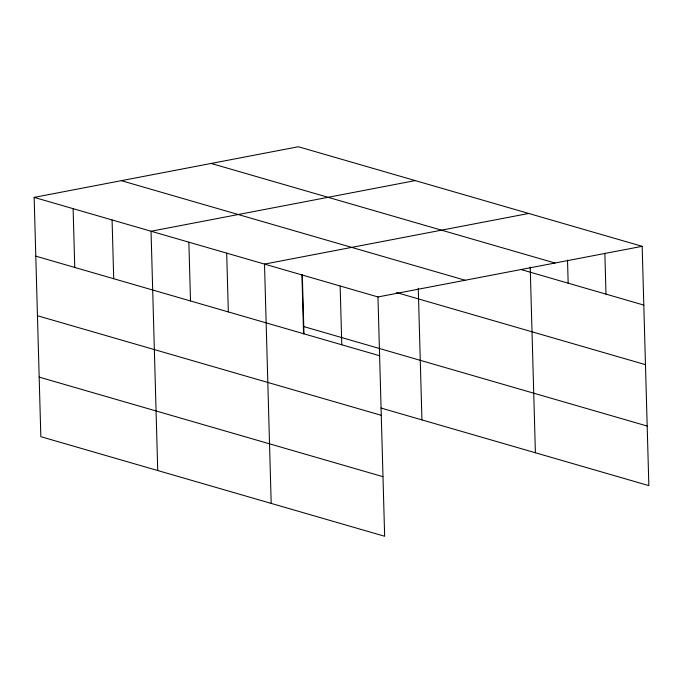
<?xml version="1.0" encoding="UTF-8"?>
<svg xmlns="http://www.w3.org/2000/svg" width="683" height="683" viewBox="0 0 683 683"><rect width="100%" height="100%" fill="white"/><g stroke="black" fill="none" stroke-linecap="round" stroke-linejoin="round"><path stroke-width="1.02" d="M34.15 197.378L377.964 296.951L384.649 536.257L40.835 436.685L34.15 197.378L298.351 146.743L642.165 246.315L648.85 485.622L380.969 408.033M415.247 180.594L151.045 231.238L157.73 470.544M528.71 213.455L264.509 264.099L271.194 503.405M377.964 296.951L642.165 246.315M211.167 163.45L554.98 263.023M521.146 269.563L643.804 305.088M121.335 180.671L465.149 280.243M396.575 292.58L645.469 364.662M303.372 326.474L647.185 426.047M35.789 256.159L379.603 355.732M37.454 315.734L381.268 415.307M39.17 377.11L382.984 476.683M604.848 253.205L605.992 294.134M567.522 260.095L568.171 283.18M530.204 266.985L535.395 452.761M418.261 288.303L421.932 419.9M340.143 286.006L341.782 344.778M302.321 275.053L303.969 333.825M301.92 274.617L303.576 333.919M226.688 253.145L228.327 311.918M188.867 242.192L190.506 300.964M112.08 219.952L113.719 278.732M73.115 208.665L74.754 267.446"/></g></svg>
